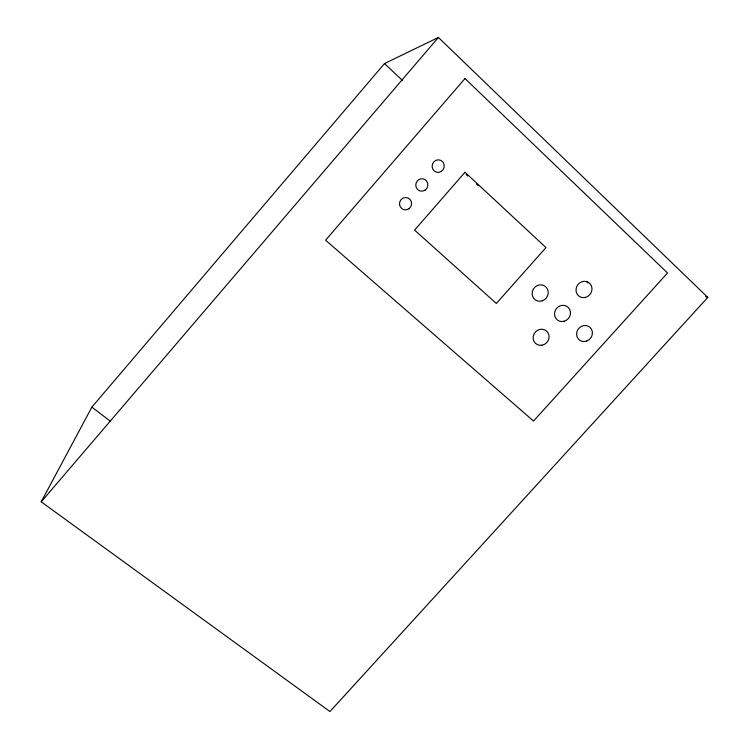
<?xml version="1.0" encoding="UTF-8"?>
<svg xmlns="http://www.w3.org/2000/svg" width="749" height="749" viewBox="0 0 749 749"><rect width="100%" height="100%" fill="white"/><g stroke="black" fill="none" stroke-linecap="round" stroke-linejoin="round"><path stroke-width="1.12" d="M41.214 501.821L91.884 407.11L384.499 63.562L438.399 37.45L707.786 297.409L329.953 711.55L41.214 501.821L438.399 37.45M705.577 296.641L707.786 297.409M91.884 407.11L110.478 421.322M466.075 174.405L467.788 175.996M476.345 183.954L478.059 185.546M384.499 63.562L402.372 80.377M586.551 281.643A8.323 7.752 -54.4 0 1 588.04 283.019M464.989 78.542L325.59 240.204L533.531 421.041L667.528 272.992L464.989 78.542M465.007 172.261L414.581 230.112L496.334 303.457L545.984 247.573L465.007 172.261M564.184 321.237A8.323 7.78 -51.6 0 0 568.425 307.596A8.323 7.78 -51.6 0 0 554.887 311.472A8.323 7.78 -51.6 0 0 564.184 321.237M586.617 341.085A8.267 7.668 -50.2 0 0 590.043 327.397A8.267 7.668 -50.2 0 0 576.833 332.107A8.267 7.668 -50.2 0 0 586.617 341.085M585.156 297.465A8.379 7.799 -54.4 0 0 590.278 283.965A8.379 7.799 -54.4 0 0 576.571 286.97A8.379 7.799 -54.4 0 0 585.156 297.465M541.892 345.223A8.276 7.762 -48.6 0 0 547.613 332.172A8.276 7.762 -48.6 0 0 533.84 334.419A8.276 7.762 -48.6 0 0 541.892 345.223M542.416 300.789A8.389 7.893 -53.4 0 0 545.768 286.801A8.389 7.893 -53.4 0 0 532.342 291.548A8.389 7.893 -53.4 0 0 542.416 300.789M441.536 171.268A6.301 6.048 -74.1 0 0 440.899 160.426A6.301 6.048 -74.1 0 0 432.126 166.615A6.301 6.048 -74.1 0 0 441.536 171.268M425.039 190.18A6.264 6.048 -72.6 0 0 424.692 179.386A6.264 6.048 -72.6 0 0 415.77 185.275A6.264 6.048 -72.6 0 0 425.039 190.18M409.094 208.681A6.217 6.048 -70.4 0 0 408.046 198.017A6.217 6.048 -70.4 0 0 399.517 204.44A6.217 6.048 -70.4 0 0 409.094 208.681"/></g></svg>
